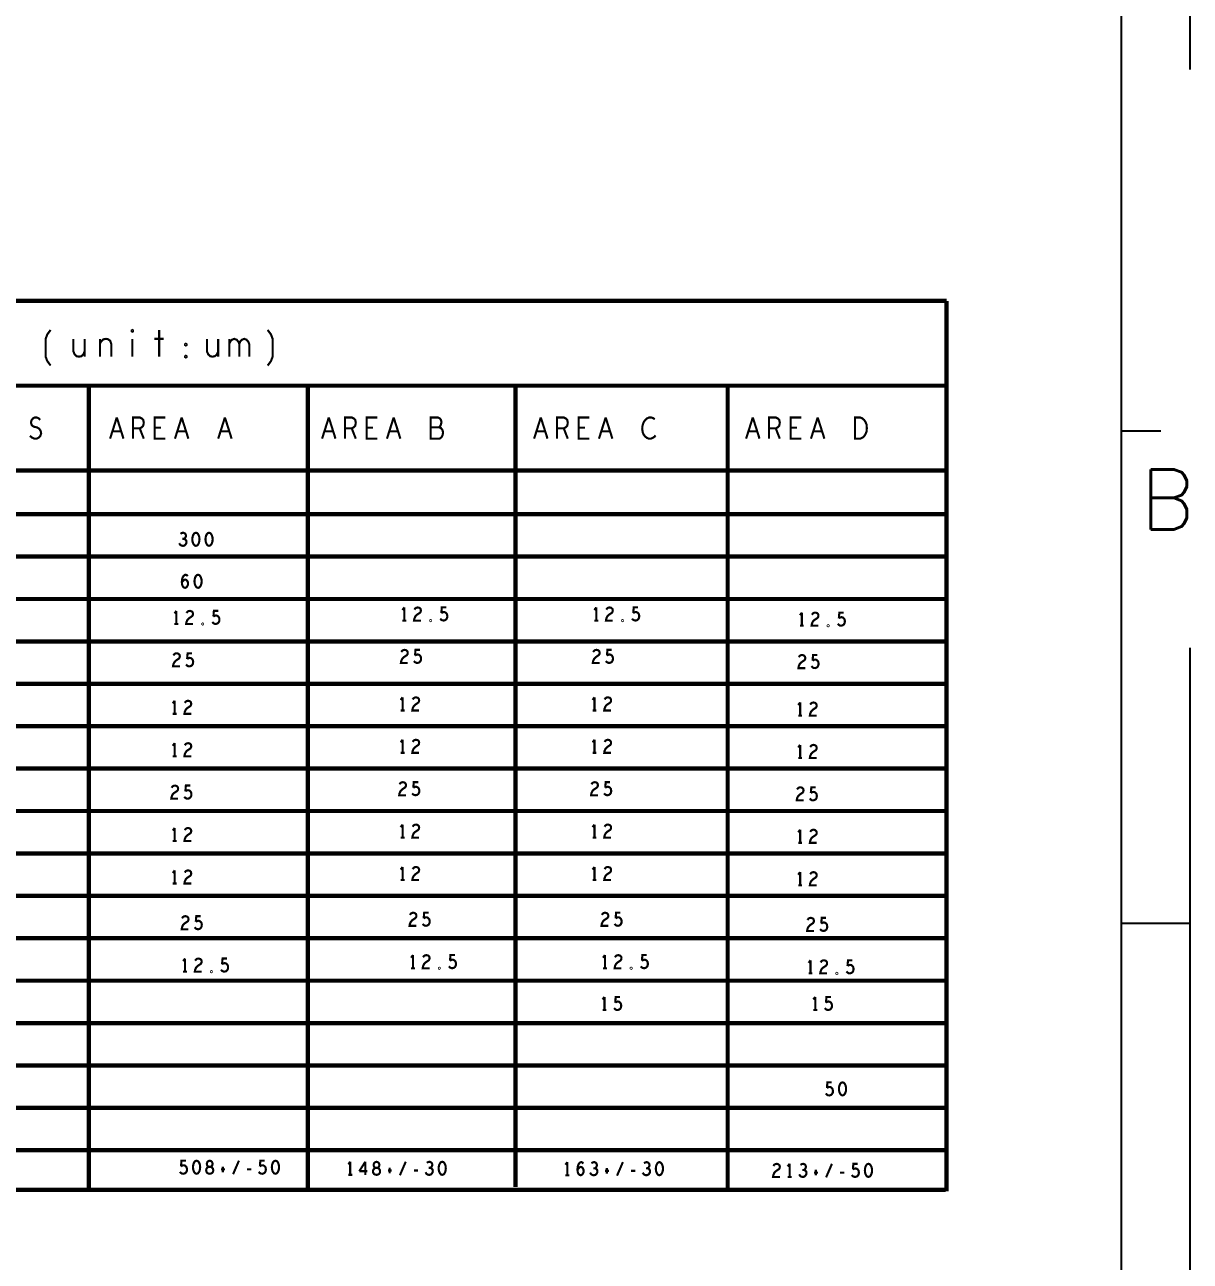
# Model space of a CAD drawing. Header units: millimetres. Extents: x 3885 to 4350, y -149 to 182.
# Drawn here: x 4280.2 to 4350, y 33.7 to 107.8 of the extents above; entities that cross this region are included whole.
import ezdxf

# ---------------------------------------------------------------- set-up
doc = ezdxf.new("R2010")
doc.units = ezdxf.units.MM
doc.header["$LTSCALE"] = 23.1
doc.linetypes.add('PHANTOM', pattern=[29.5, 9.5, -1.5, 3, -1.5, 3, -1.5, 9.5])
doc.layers.get('0').update_dxf_attribs({"linetype": 'CONTINUOUS'})
doc.layers.add('0PAPERF', color=2, linetype='PHANTOM', plot=False)
doc.styles.add('SIMPLEX', font='simplex.shx')

msp = doc.modelspace()

# ---------------------------------------------------------------- linework, layer by layer
for p, q in [((4345.863, -143.045), (4345.863, 171.94)), ((4345.863, 83.461), (4348.222, 83.461)), ((4345.863, 53.968), (4349.992, 53.968))]:
    msp.add_line(p, q)
for points, const_width in [([(4335.389, 91.248), (4211.543, 91.248)], 0.254), ([(4335.389, 78.548), (4335.389, 81.088), (4335.389, 86.168), (4335.389, 91.248)], 0.254), ([(4281.722, 87.372), (4281.523, 87.639), (4281.423, 87.905), (4281.423, 88.972), (4281.523, 89.239), (4281.722, 89.505)], 0.127), ([(4283.083, 88.972), (4283.083, 88.225), (4283.163, 88.039), (4283.282, 87.932), (4283.422, 87.905), (4283.561, 87.932), (4283.68, 88.039), (4283.76, 88.225)], 0.127), ([(4283.76, 87.905), (4283.76, 88.972)], 0.127), ([(4284.684, 88.705), (4284.763, 88.839), (4284.883, 88.945), (4285.042, 88.972), (4285.181, 88.945), (4285.3, 88.839), (4285.36, 88.652), (4285.36, 87.905)], 0.127), ([(4284.684, 87.905), (4284.684, 88.972)], 0.127), ([(4286.622, 88.972), (4286.622, 87.905)], 0.127), ([(4287.944, 88.972), (4288.501, 88.972)], 0.127), ([(4288.222, 89.505), (4288.222, 87.905)], 0.127), ([(4291.084, 88.972), (4291.084, 88.225), (4291.164, 88.039), (4291.283, 87.932), (4291.423, 87.905), (4291.562, 87.932), (4291.681, 88.039), (4291.761, 88.225)], 0.127), ([(4291.761, 87.905), (4291.761, 88.972)], 0.127), ([(4292.426, 88.679), (4292.486, 88.812), (4292.585, 88.919), (4292.724, 88.972), (4292.864, 88.919), (4292.963, 88.812), (4293.023, 88.679), (4293.023, 87.905)], 0.127), ([(4292.426, 87.905), (4292.426, 88.972)], 0.127), ([(4293.023, 88.679), (4293.083, 88.812), (4293.182, 88.919), (4293.321, 88.972), (4293.46, 88.919), (4293.56, 88.812), (4293.62, 88.652), (4293.62, 87.905)], 0.127), ([(4294.723, 87.372), (4294.921, 87.639), (4295.021, 87.905), (4295.021, 88.972), (4294.921, 89.239), (4294.723, 89.505)], 0.127), ([(4267.423, 86.168), (4284.009, 86.168), (4284.009, 38.118)], 0.254), ([(4284.009, 86.168), (4297.13, 86.168), (4297.13, 38.058)], 0.254), ([(4297.13, 86.168), (4309.577, 86.168), (4309.577, 38.178)], 0.254), ([(4309.577, 86.168), (4322.277, 86.168)], 0.254), ([(4322.277, 37.997), (4322.277, 86.168), (4335.389, 86.168)], 0.254), ([(4280.479, 83.163), (4280.608, 83.057), (4280.753, 82.993), (4280.881, 82.993), (4281.01, 83.057), (4281.107, 83.163), (4281.155, 83.311), (4281.123, 83.459), (4281.042, 83.586), (4280.898, 83.671), (4280.705, 83.713), (4280.592, 83.798), (4280.544, 83.946), (4280.576, 84.094), (4280.656, 84.2), (4280.769, 84.263), (4280.881, 84.263), (4280.994, 84.221), (4281.091, 84.115)], 0.127), ([(4285.283, 82.993), (4285.686, 84.263)], 0.127), ([(4285.686, 84.263), (4286.088, 82.993)], 0.127), ([(4286.659, 82.993), (4286.659, 84.263), (4287.061, 84.263), (4287.19, 84.2), (4287.271, 84.115), (4287.303, 83.946), (4287.271, 83.777), (4287.174, 83.671), (4287.061, 83.607), (4286.659, 83.607)], 0.127), ([(4288.598, 82.993), (4287.955, 82.993), (4287.955, 84.263), (4288.598, 84.263)], 0.127), ([(4288.341, 83.65), (4287.955, 83.65)], 0.127), ([(4289.17, 82.993), (4289.572, 84.263)], 0.127), ([(4289.572, 84.263), (4289.974, 82.993)], 0.127), ([(4291.76, 82.993), (4292.163, 84.263)], 0.127), ([(4292.163, 84.263), (4292.565, 82.993)], 0.127), ([(4297.983, 82.993), (4298.386, 84.263)], 0.127), ([(4298.386, 84.263), (4298.788, 82.993)], 0.127), ([(4299.359, 82.993), (4299.359, 84.263), (4299.761, 84.263), (4299.89, 84.2), (4299.971, 84.115), (4300.003, 83.946), (4299.971, 83.777), (4299.874, 83.671), (4299.761, 83.607), (4299.359, 83.607)], 0.127), ([(4301.298, 82.993), (4300.655, 82.993), (4300.655, 84.263), (4301.298, 84.263)], 0.127), ([(4301.041, 83.65), (4300.655, 83.65)], 0.127), ([(4301.87, 82.993), (4302.272, 84.263)], 0.127), ([(4302.272, 84.263), (4302.674, 82.993)], 0.127), ([(4304.991, 83.671), (4305.056, 83.734), (4305.104, 83.84), (4305.136, 83.988), (4305.104, 84.115), (4305.04, 84.2), (4304.927, 84.263), (4304.492, 84.263), (4304.492, 82.993), (4305.023, 82.993), (4305.136, 83.078), (4305.2, 83.205), (4305.233, 83.353), (4305.2, 83.501), (4305.104, 83.628), (4304.991, 83.671), (4304.492, 83.671)], 0.127), ([(4310.683, 82.993), (4311.086, 84.263)], 0.127), ([(4311.086, 84.263), (4311.488, 82.993)], 0.127), ([(4312.059, 82.993), (4312.059, 84.263), (4312.461, 84.263), (4312.59, 84.2), (4312.671, 84.115), (4312.703, 83.946), (4312.671, 83.777), (4312.574, 83.671), (4312.461, 83.607), (4312.059, 83.607)], 0.127), ([(4313.998, 82.993), (4313.355, 82.993), (4313.355, 84.263), (4313.998, 84.263)], 0.127), ([(4313.741, 83.65), (4313.355, 83.65)], 0.127), ([(4314.57, 82.993), (4314.972, 84.263)], 0.127), ([(4314.972, 84.263), (4315.374, 82.993)], 0.127), ([(4317.916, 84.158), (4317.82, 84.221), (4317.707, 84.263), (4317.579, 84.263), (4317.434, 84.2), (4317.321, 84.094), (4317.241, 83.967), (4317.176, 83.755), (4317.16, 83.565), (4317.192, 83.374), (4317.241, 83.247), (4317.337, 83.12), (4317.45, 83.036), (4317.563, 82.993), (4317.675, 82.993), (4317.788, 83.036), (4317.884, 83.099), (4317.965, 83.184)], 0.127), ([(4323.383, 82.993), (4323.786, 84.263)], 0.127), ([(4323.786, 84.263), (4324.188, 82.993)], 0.127), ([(4324.759, 82.993), (4324.759, 84.263), (4325.161, 84.263), (4325.29, 84.2), (4325.371, 84.115), (4325.403, 83.946), (4325.371, 83.777), (4325.274, 83.671), (4325.161, 83.607), (4324.759, 83.607)], 0.127), ([(4326.698, 82.993), (4326.055, 82.993), (4326.055, 84.263), (4326.698, 84.263)], 0.127), ([(4326.441, 83.65), (4326.055, 83.65)], 0.127), ([(4327.27, 82.993), (4327.672, 84.263)], 0.127), ([(4327.672, 84.263), (4328.074, 82.993)], 0.127), ([(4285.943, 83.438), (4285.428, 83.438)], 0.127), ([(4287.061, 83.607), (4287.303, 82.993)], 0.127), ([(4289.829, 83.438), (4289.314, 83.438)], 0.127), ([(4292.42, 83.438), (4291.905, 83.438)], 0.127), ([(4298.643, 83.438), (4298.128, 83.438)], 0.127), ([(4299.761, 83.607), (4300.003, 82.993)], 0.127), ([(4302.529, 83.438), (4302.014, 83.438)], 0.127), ([(4311.343, 83.438), (4310.828, 83.438)], 0.127), ([(4312.461, 83.607), (4312.703, 82.993)], 0.127), ([(4315.229, 83.438), (4314.714, 83.438)], 0.127), ([(4324.043, 83.438), (4323.528, 83.438)], 0.127), ([(4325.161, 83.607), (4325.403, 82.993)], 0.127), ([(4327.929, 83.438), (4327.414, 83.438)], 0.127), ([(4211.543, 81.088), (4335.389, 81.088)], 0.254), ([(4211.543, 78.472), (4335.389, 78.472)], 0.254), ([(4335.389, 76.008), (4335.389, 78.548)], 0.254), ([(4289.423, 76.731), (4289.482, 76.639), (4289.559, 76.587), (4289.647, 76.573), (4289.725, 76.587), (4289.803, 76.652), (4289.851, 76.731), (4289.861, 76.81), (4289.842, 76.901), (4289.774, 76.967), (4289.705, 76.993), (4289.618, 76.993)], 0.127), ([(4289.705, 76.993), (4289.764, 77.033), (4289.813, 77.098), (4289.832, 77.177), (4289.813, 77.256), (4289.764, 77.321), (4289.676, 77.361), (4289.589, 77.348), (4289.501, 77.295)], 0.127), ([(4211.543, 75.932), (4335.389, 75.932)], 0.254), ([(4335.389, 73.468), (4335.389, 76.008)], 0.254), ([(4289.582, 74.385), (4289.65, 74.477), (4289.708, 74.53), (4289.786, 74.556), (4289.854, 74.53), (4289.903, 74.477), (4289.942, 74.398), (4289.952, 74.307), (4289.942, 74.228), (4289.903, 74.149), (4289.845, 74.083), (4289.776, 74.057), (4289.699, 74.083), (4289.63, 74.162), (4289.592, 74.28), (4289.582, 74.412), (4289.601, 74.582), (4289.63, 74.674), (4289.679, 74.766), (4289.747, 74.831), (4289.816, 74.845), (4289.884, 74.818), (4289.932, 74.753)], 0.127), ([(4211.543, 73.392), (4335.389, 73.392)], 0.254), ([(4226.783, 73.392), (4226.783, 70.852), (4335.389, 70.852)], 0.254), ([(4335.389, 70.928), (4335.389, 73.468)], 0.254), ([(4289.258, 72.681), (4289.141, 72.524)], 0.127), ([(4289.258, 71.894), (4289.258, 72.681)], 0.127), ([(4289.861, 72.55), (4289.919, 72.628), (4289.987, 72.668), (4290.065, 72.681), (4290.162, 72.655), (4290.23, 72.589), (4290.25, 72.51), (4290.24, 72.432), (4290.201, 72.366), (4290.007, 72.235), (4289.919, 72.143), (4289.861, 72.012), (4289.841, 71.894), (4290.25, 71.894)], 0.127), ([(4291.474, 72.34), (4291.503, 72.681), (4291.766, 72.681)], 0.127), ([(4302.91, 72.886), (4302.793, 72.729)], 0.127), ([(4302.91, 72.099), (4302.91, 72.886)], 0.127), ([(4303.513, 72.755), (4303.571, 72.834), (4303.639, 72.873), (4303.717, 72.886), (4303.814, 72.86), (4303.882, 72.794), (4303.902, 72.716), (4303.892, 72.637), (4303.853, 72.571), (4303.659, 72.44), (4303.571, 72.348), (4303.513, 72.217), (4303.493, 72.099), (4303.902, 72.099)], 0.127), ([(4305.058, 72.217), (4305.117, 72.151), (4305.185, 72.112), (4305.272, 72.099), (4305.36, 72.125), (4305.428, 72.178), (4305.477, 72.27), (4305.486, 72.374), (4305.467, 72.479), (4305.418, 72.545), (4305.35, 72.597), (4305.282, 72.611), (4305.214, 72.597), (4305.126, 72.545)], 0.127), ([(4305.126, 72.545), (4305.155, 72.886), (4305.418, 72.886)], 0.127), ([(4314.407, 72.886), (4314.29, 72.729)], 0.127), ([(4314.407, 72.099), (4314.407, 72.886)], 0.127), ([(4315.009, 72.755), (4315.068, 72.834), (4315.136, 72.873), (4315.214, 72.886), (4315.311, 72.86), (4315.379, 72.794), (4315.398, 72.716), (4315.389, 72.637), (4315.35, 72.571), (4315.155, 72.44), (4315.068, 72.348), (4315.009, 72.217), (4314.99, 72.099), (4315.398, 72.099)], 0.127), ([(4316.555, 72.217), (4316.613, 72.151), (4316.681, 72.112), (4316.769, 72.099), (4316.856, 72.125), (4316.924, 72.178), (4316.973, 72.27), (4316.983, 72.374), (4316.964, 72.479), (4316.915, 72.545), (4316.847, 72.597), (4316.778, 72.611), (4316.71, 72.597), (4316.623, 72.545)], 0.127), ([(4316.623, 72.545), (4316.652, 72.886), (4316.915, 72.886)], 0.127), ([(4326.724, 72.578), (4326.607, 72.421)], 0.127), ([(4326.724, 71.791), (4326.724, 72.578)], 0.127), ([(4327.327, 72.447), (4327.385, 72.526), (4327.453, 72.565), (4327.531, 72.578), (4327.629, 72.552), (4327.697, 72.486), (4327.716, 72.408), (4327.707, 72.329), (4327.667, 72.263), (4327.473, 72.132), (4327.385, 72.04), (4327.327, 71.909), (4327.307, 71.791), (4327.716, 71.791)], 0.127), ([(4328.94, 72.237), (4328.97, 72.578), (4329.233, 72.578)], 0.127), ([(4289.141, 71.894), (4289.375, 71.894)], 0.127), ([(4291.406, 72.012), (4291.465, 71.946), (4291.533, 71.907), (4291.62, 71.894), (4291.708, 71.92), (4291.776, 71.972), (4291.825, 72.064), (4291.834, 72.169), (4291.815, 72.274), (4291.766, 72.34), (4291.698, 72.392), (4291.63, 72.405), (4291.562, 72.392), (4291.474, 72.34)], 0.127), ([(4302.793, 72.099), (4303.027, 72.099)], 0.127), ([(4314.29, 72.099), (4314.523, 72.099)], 0.127), ([(4326.607, 71.791), (4326.841, 71.791)], 0.127), ([(4328.872, 71.909), (4328.931, 71.844), (4328.999, 71.804), (4329.087, 71.791), (4329.174, 71.817), (4329.242, 71.87), (4329.291, 71.962), (4329.301, 72.067), (4329.281, 72.171), (4329.233, 72.237), (4329.165, 72.29), (4329.096, 72.303), (4329.028, 72.29), (4328.94, 72.237)], 0.127), ([(4302.725, 70.215), (4302.784, 70.294), (4302.852, 70.333), (4302.93, 70.346), (4303.027, 70.32), (4303.095, 70.254), (4303.115, 70.176), (4303.105, 70.097), (4303.066, 70.031), (4302.871, 69.9), (4302.784, 69.808), (4302.725, 69.677), (4302.706, 69.559), (4303.115, 69.559)], 0.127), ([(4303.551, 70.005), (4303.581, 70.346), (4303.843, 70.346)], 0.127), ([(4314.222, 70.215), (4314.28, 70.294), (4314.348, 70.333), (4314.426, 70.346), (4314.523, 70.32), (4314.592, 70.254), (4314.611, 70.176), (4314.601, 70.097), (4314.562, 70.031), (4314.368, 69.9), (4314.28, 69.808), (4314.222, 69.677), (4314.202, 69.559), (4314.611, 69.559)], 0.127), ([(4315.048, 70.005), (4315.077, 70.346), (4315.34, 70.346)], 0.127), ([(4335.389, 68.388), (4335.389, 70.928)], 0.254), ([(4289.073, 70.01), (4289.132, 70.088), (4289.2, 70.128), (4289.278, 70.141), (4289.375, 70.115), (4289.443, 70.049), (4289.463, 69.97), (4289.453, 69.892), (4289.414, 69.826), (4289.219, 69.695), (4289.132, 69.603), (4289.073, 69.472), (4289.054, 69.354), (4289.463, 69.354)], 0.127), ([(4289.831, 69.472), (4289.89, 69.406), (4289.958, 69.367), (4290.045, 69.354), (4290.133, 69.38), (4290.201, 69.432), (4290.25, 69.524), (4290.26, 69.629), (4290.24, 69.734), (4290.192, 69.8), (4290.123, 69.852), (4290.055, 69.865), (4289.987, 69.852), (4289.899, 69.8)], 0.127), ([(4289.899, 69.8), (4289.929, 70.141), (4290.192, 70.141)], 0.127), ([(4303.483, 69.677), (4303.542, 69.611), (4303.61, 69.572), (4303.697, 69.559), (4303.785, 69.585), (4303.853, 69.638), (4303.902, 69.73), (4303.912, 69.834), (4303.892, 69.939), (4303.843, 70.005), (4303.775, 70.057), (4303.707, 70.071), (4303.639, 70.057), (4303.551, 70.005)], 0.127), ([(4314.98, 69.677), (4315.038, 69.611), (4315.106, 69.572), (4315.194, 69.559), (4315.282, 69.585), (4315.35, 69.638), (4315.398, 69.73), (4315.408, 69.834), (4315.389, 69.939), (4315.34, 70.005), (4315.272, 70.057), (4315.204, 70.071), (4315.136, 70.057), (4315.048, 70.005)], 0.127), ([(4326.539, 69.907), (4326.598, 69.986), (4326.666, 70.025), (4326.744, 70.038), (4326.841, 70.012), (4326.909, 69.946), (4326.929, 69.868), (4326.919, 69.789), (4326.88, 69.723), (4326.685, 69.592), (4326.598, 69.5), (4326.539, 69.369), (4326.52, 69.251), (4326.929, 69.251)], 0.127), ([(4327.298, 69.369), (4327.356, 69.304), (4327.424, 69.264), (4327.512, 69.251), (4327.599, 69.277), (4327.667, 69.33), (4327.716, 69.422), (4327.726, 69.527), (4327.707, 69.631), (4327.658, 69.697), (4327.59, 69.75), (4327.521, 69.763), (4327.453, 69.75), (4327.366, 69.697)], 0.127), ([(4327.366, 69.697), (4327.395, 70.038), (4327.658, 70.038)], 0.127), ([(4211.543, 68.312), (4335.389, 68.312)], 0.254), ([(4335.389, 60.768), (4335.389, 63.308), (4335.389, 65.848), (4335.389, 68.388)], 0.254), ([(4302.806, 67.502), (4302.689, 67.345)], 0.127), ([(4302.806, 66.715), (4302.806, 67.502)], 0.127), ([(4303.409, 67.371), (4303.467, 67.45), (4303.535, 67.489), (4303.613, 67.502), (4303.71, 67.476), (4303.778, 67.411), (4303.798, 67.332), (4303.788, 67.253), (4303.749, 67.188), (4303.555, 67.056), (4303.467, 66.964), (4303.409, 66.833), (4303.389, 66.715), (4303.798, 66.715)], 0.127), ([(4314.303, 67.502), (4314.186, 67.345)], 0.127), ([(4314.303, 66.715), (4314.303, 67.502)], 0.127), ([(4314.905, 67.371), (4314.964, 67.45), (4315.032, 67.489), (4315.11, 67.502), (4315.207, 67.476), (4315.275, 67.411), (4315.295, 67.332), (4315.285, 67.253), (4315.246, 67.188), (4315.051, 67.056), (4314.964, 66.964), (4314.905, 66.833), (4314.886, 66.715), (4315.295, 66.715)], 0.127), ([(4289.154, 67.297), (4289.037, 67.14)], 0.127), ([(4289.154, 66.51), (4289.154, 67.297)], 0.127), ([(4289.757, 67.166), (4289.815, 67.245), (4289.883, 67.284), (4289.961, 67.297), (4290.058, 67.271), (4290.126, 67.205), (4290.146, 67.127), (4290.136, 67.048), (4290.097, 66.982), (4289.903, 66.851), (4289.815, 66.759), (4289.757, 66.628), (4289.737, 66.51), (4290.146, 66.51)], 0.127), ([(4302.689, 66.715), (4302.923, 66.715)], 0.127), ([(4314.186, 66.715), (4314.42, 66.715)], 0.127), ([(4326.62, 67.195), (4326.504, 67.037)], 0.127), ([(4326.62, 66.407), (4326.62, 67.195)], 0.127), ([(4327.223, 67.063), (4327.281, 67.142), (4327.349, 67.181), (4327.427, 67.195), (4327.525, 67.168), (4327.593, 67.103), (4327.612, 67.024), (4327.603, 66.945), (4327.564, 66.88), (4327.369, 66.748), (4327.281, 66.657), (4327.223, 66.525), (4327.203, 66.407), (4327.612, 66.407)], 0.127), ([(4289.037, 66.51), (4289.271, 66.51)], 0.127), ([(4326.504, 66.407), (4326.737, 66.407)], 0.127), ([(4211.543, 65.772), (4335.389, 65.772)], 0.254), ([(4289.154, 64.757), (4289.037, 64.6)], 0.127), ([(4289.154, 63.97), (4289.154, 64.757)], 0.127), ([(4289.757, 64.626), (4289.815, 64.705), (4289.883, 64.744), (4289.961, 64.757), (4290.058, 64.731), (4290.126, 64.665), (4290.146, 64.587), (4290.136, 64.508), (4290.097, 64.442), (4289.903, 64.311), (4289.815, 64.219), (4289.757, 64.088), (4289.737, 63.97), (4290.146, 63.97)], 0.127), ([(4302.806, 64.962), (4302.689, 64.805)], 0.127), ([(4302.806, 64.175), (4302.806, 64.962)], 0.127), ([(4303.409, 64.831), (4303.467, 64.91), (4303.535, 64.949), (4303.613, 64.962), (4303.71, 64.936), (4303.778, 64.871), (4303.798, 64.792), (4303.788, 64.713), (4303.749, 64.648), (4303.555, 64.516), (4303.467, 64.424), (4303.409, 64.293), (4303.389, 64.175), (4303.798, 64.175)], 0.127), ([(4314.303, 64.962), (4314.186, 64.805)], 0.127), ([(4314.303, 64.175), (4314.303, 64.962)], 0.127), ([(4314.905, 64.831), (4314.964, 64.91), (4315.032, 64.949), (4315.11, 64.962), (4315.207, 64.936), (4315.275, 64.871), (4315.295, 64.792), (4315.285, 64.713), (4315.246, 64.648), (4315.051, 64.516), (4314.964, 64.424), (4314.905, 64.293), (4314.886, 64.175), (4315.295, 64.175)], 0.127), ([(4326.62, 64.655), (4326.504, 64.497)], 0.127), ([(4326.62, 63.867), (4326.62, 64.655)], 0.127), ([(4327.223, 64.523), (4327.281, 64.602), (4327.349, 64.641), (4327.427, 64.655), (4327.525, 64.628), (4327.593, 64.563), (4327.612, 64.484), (4327.603, 64.405), (4327.564, 64.34), (4327.369, 64.208), (4327.281, 64.117), (4327.223, 63.985), (4327.203, 63.867), (4327.612, 63.867)], 0.127), ([(4289.037, 63.97), (4289.271, 63.97)], 0.127), ([(4302.689, 64.175), (4302.923, 64.175)], 0.127), ([(4314.186, 64.175), (4314.42, 64.175)], 0.127), ([(4326.504, 63.867), (4326.737, 63.867)], 0.127), ([(4211.543, 63.232), (4335.389, 63.232)], 0.254), ([(4288.969, 62.086), (4289.028, 62.165), (4289.096, 62.204), (4289.174, 62.217), (4289.271, 62.191), (4289.339, 62.125), (4289.359, 62.047), (4289.349, 61.968), (4289.31, 61.902), (4289.115, 61.771), (4289.028, 61.679), (4288.969, 61.548), (4288.95, 61.43), (4289.359, 61.43)], 0.127), ([(4289.796, 61.876), (4289.825, 62.217), (4290.088, 62.217)], 0.127), ([(4302.621, 62.291), (4302.68, 62.37), (4302.748, 62.409), (4302.826, 62.422), (4302.923, 62.396), (4302.991, 62.331), (4303.011, 62.252), (4303.001, 62.173), (4302.962, 62.108), (4302.767, 61.976), (4302.68, 61.884), (4302.621, 61.753), (4302.602, 61.635), (4303.011, 61.635)], 0.127), ([(4303.379, 61.753), (4303.438, 61.688), (4303.506, 61.648), (4303.594, 61.635), (4303.681, 61.661), (4303.749, 61.714), (4303.798, 61.806), (4303.808, 61.911), (4303.788, 62.016), (4303.74, 62.081), (4303.672, 62.134), (4303.603, 62.147), (4303.535, 62.134), (4303.448, 62.081)], 0.127), ([(4303.448, 62.081), (4303.477, 62.422), (4303.74, 62.422)], 0.127), ([(4314.118, 62.291), (4314.176, 62.37), (4314.244, 62.409), (4314.322, 62.422), (4314.42, 62.396), (4314.488, 62.331), (4314.507, 62.252), (4314.498, 62.173), (4314.458, 62.108), (4314.264, 61.976), (4314.176, 61.884), (4314.118, 61.753), (4314.098, 61.635), (4314.507, 61.635)], 0.127), ([(4314.876, 61.753), (4314.934, 61.688), (4315.002, 61.648), (4315.09, 61.635), (4315.178, 61.661), (4315.246, 61.714), (4315.295, 61.806), (4315.304, 61.911), (4315.285, 62.016), (4315.236, 62.081), (4315.168, 62.134), (4315.1, 62.147), (4315.032, 62.134), (4314.944, 62.081)], 0.127), ([(4314.944, 62.081), (4314.973, 62.422), (4315.236, 62.422)], 0.127), ([(4289.727, 61.548), (4289.786, 61.482), (4289.854, 61.443), (4289.942, 61.43), (4290.029, 61.456), (4290.097, 61.509), (4290.146, 61.601), (4290.156, 61.705), (4290.136, 61.81), (4290.088, 61.876), (4290.02, 61.928), (4289.951, 61.942), (4289.883, 61.928), (4289.796, 61.876)], 0.127), ([(4326.436, 61.983), (4326.494, 62.062), (4326.562, 62.101), (4326.64, 62.115), (4326.737, 62.088), (4326.805, 62.023), (4326.825, 61.944), (4326.815, 61.865), (4326.776, 61.8), (4326.582, 61.668), (4326.494, 61.577), (4326.436, 61.445), (4326.416, 61.327), (4326.825, 61.327)], 0.127), ([(4327.194, 61.445), (4327.252, 61.38), (4327.32, 61.34), (4327.408, 61.327), (4327.495, 61.353), (4327.564, 61.406), (4327.612, 61.498), (4327.622, 61.603), (4327.603, 61.708), (4327.554, 61.773), (4327.486, 61.826), (4327.417, 61.839), (4327.349, 61.826), (4327.262, 61.773)], 0.127), ([(4327.262, 61.773), (4327.291, 62.115), (4327.554, 62.115)], 0.127), ([(4211.543, 60.692), (4335.389, 60.692)], 0.254), ([(4335.389, 58.228), (4335.389, 60.768)], 0.254), ([(4289.154, 59.677), (4289.037, 59.52)], 0.127), ([(4289.154, 58.89), (4289.154, 59.677)], 0.127), ([(4289.757, 59.546), (4289.815, 59.625), (4289.883, 59.664), (4289.961, 59.677), (4290.058, 59.651), (4290.126, 59.585), (4290.146, 59.507), (4290.136, 59.428), (4290.097, 59.362), (4289.903, 59.231), (4289.815, 59.139), (4289.757, 59.008), (4289.737, 58.89), (4290.146, 58.89)], 0.127), ([(4302.806, 59.882), (4302.689, 59.725)], 0.127), ([(4302.806, 59.095), (4302.806, 59.882)], 0.127), ([(4303.409, 59.751), (4303.467, 59.83), (4303.535, 59.869), (4303.613, 59.882), (4303.71, 59.856), (4303.778, 59.791), (4303.798, 59.712), (4303.788, 59.633), (4303.749, 59.568), (4303.555, 59.436), (4303.467, 59.344), (4303.409, 59.213), (4303.389, 59.095), (4303.798, 59.095)], 0.127), ([(4314.303, 59.882), (4314.186, 59.725)], 0.127), ([(4314.303, 59.095), (4314.303, 59.882)], 0.127), ([(4314.905, 59.751), (4314.964, 59.83), (4315.032, 59.869), (4315.11, 59.882), (4315.207, 59.856), (4315.275, 59.791), (4315.295, 59.712), (4315.285, 59.633), (4315.246, 59.568), (4315.051, 59.436), (4314.964, 59.344), (4314.905, 59.213), (4314.886, 59.095), (4315.295, 59.095)], 0.127), ([(4326.62, 59.575), (4326.504, 59.417)], 0.127), ([(4326.62, 58.787), (4326.62, 59.575)], 0.127), ([(4327.223, 59.443), (4327.281, 59.522), (4327.349, 59.561), (4327.427, 59.575), (4327.525, 59.548), (4327.593, 59.483), (4327.612, 59.404), (4327.603, 59.325), (4327.564, 59.26), (4327.369, 59.128), (4327.281, 59.037), (4327.223, 58.905), (4327.203, 58.787), (4327.612, 58.787)], 0.127), ([(4289.037, 58.89), (4289.271, 58.89)], 0.127), ([(4302.689, 59.095), (4302.923, 59.095)], 0.127), ([(4314.186, 59.095), (4314.42, 59.095)], 0.127), ([(4326.504, 58.787), (4326.737, 58.787)], 0.127), ([(4211.543, 58.152), (4335.389, 58.152)], 0.254), ([(4335.389, 55.688), (4335.389, 58.228)], 0.254), ([(4289.154, 57.137), (4289.037, 56.98)], 0.127), ([(4289.154, 56.35), (4289.154, 57.137)], 0.127), ([(4289.757, 57.006), (4289.815, 57.085), (4289.883, 57.124), (4289.961, 57.137), (4290.058, 57.111), (4290.126, 57.045), (4290.146, 56.967), (4290.136, 56.888), (4290.097, 56.822), (4289.903, 56.691), (4289.815, 56.599), (4289.757, 56.468), (4289.737, 56.35), (4290.146, 56.35)], 0.127), ([(4302.806, 57.342), (4302.689, 57.185)], 0.127), ([(4302.806, 56.555), (4302.806, 57.342)], 0.127), ([(4303.409, 57.211), (4303.467, 57.29), (4303.535, 57.329), (4303.613, 57.342), (4303.71, 57.316), (4303.778, 57.251), (4303.798, 57.172), (4303.788, 57.093), (4303.749, 57.028), (4303.555, 56.896), (4303.467, 56.804), (4303.409, 56.673), (4303.389, 56.555), (4303.798, 56.555)], 0.127), ([(4314.303, 57.342), (4314.186, 57.185)], 0.127), ([(4314.303, 56.555), (4314.303, 57.342)], 0.127), ([(4314.905, 57.211), (4314.964, 57.29), (4315.032, 57.329), (4315.11, 57.342), (4315.207, 57.316), (4315.275, 57.251), (4315.295, 57.172), (4315.285, 57.093), (4315.246, 57.028), (4315.051, 56.896), (4314.964, 56.804), (4314.905, 56.673), (4314.886, 56.555), (4315.295, 56.555)], 0.127), ([(4326.62, 57.035), (4326.504, 56.877)], 0.127), ([(4326.62, 56.247), (4326.62, 57.035)], 0.127), ([(4327.223, 56.903), (4327.281, 56.982), (4327.349, 57.021), (4327.427, 57.035), (4327.525, 57.008), (4327.593, 56.943), (4327.612, 56.864), (4327.603, 56.785), (4327.564, 56.72), (4327.369, 56.588), (4327.281, 56.497), (4327.223, 56.365), (4327.203, 56.247), (4327.612, 56.247)], 0.127), ([(4289.037, 56.35), (4289.271, 56.35)], 0.127), ([(4302.689, 56.555), (4302.923, 56.555)], 0.127), ([(4314.186, 56.555), (4314.42, 56.555)], 0.127), ([(4326.504, 56.247), (4326.737, 56.247)], 0.127), ([(4211.543, 55.612), (4335.389, 55.612)], 0.254), ([(4226.783, 55.612), (4226.783, 53.072), (4335.389, 53.072)], 0.254), ([(4335.389, 53.148), (4335.389, 55.688)], 0.254), ([(4289.592, 54.266), (4289.65, 54.345), (4289.719, 54.384), (4289.797, 54.397), (4289.894, 54.371), (4289.962, 54.305), (4289.981, 54.227), (4289.972, 54.148), (4289.933, 54.082), (4289.738, 53.951), (4289.65, 53.859), (4289.592, 53.728), (4289.573, 53.61), (4289.981, 53.61)], 0.127), ([(4290.35, 53.728), (4290.409, 53.663), (4290.477, 53.623), (4290.564, 53.61), (4290.652, 53.636), (4290.72, 53.689), (4290.769, 53.781), (4290.778, 53.886), (4290.759, 53.99), (4290.71, 54.056), (4290.642, 54.109), (4290.574, 54.122), (4290.506, 54.109), (4290.418, 54.056)], 0.127), ([(4290.418, 54.056), (4290.448, 54.397), (4290.71, 54.397)], 0.127), ([(4303.244, 54.471), (4303.302, 54.55), (4303.371, 54.589), (4303.449, 54.603), (4303.546, 54.576), (4303.614, 54.511), (4303.633, 54.432), (4303.624, 54.353), (4303.585, 54.288), (4303.39, 54.156), (4303.302, 54.065), (4303.244, 53.933), (4303.224, 53.815), (4303.633, 53.815)], 0.127), ([(4304.002, 53.933), (4304.061, 53.868), (4304.129, 53.828), (4304.216, 53.815), (4304.304, 53.841), (4304.372, 53.894), (4304.421, 53.986), (4304.43, 54.091), (4304.411, 54.196), (4304.362, 54.261), (4304.294, 54.314), (4304.226, 54.327), (4304.158, 54.314), (4304.07, 54.261)], 0.127), ([(4304.07, 54.261), (4304.1, 54.603), (4304.362, 54.603)], 0.127), ([(4314.741, 54.471), (4314.799, 54.55), (4314.867, 54.589), (4314.945, 54.603), (4315.042, 54.576), (4315.11, 54.511), (4315.13, 54.432), (4315.12, 54.353), (4315.081, 54.288), (4314.887, 54.156), (4314.799, 54.065), (4314.741, 53.933), (4314.721, 53.815), (4315.13, 53.815)], 0.127), ([(4315.499, 53.933), (4315.557, 53.868), (4315.625, 53.828), (4315.713, 53.815), (4315.801, 53.841), (4315.869, 53.894), (4315.917, 53.986), (4315.927, 54.091), (4315.908, 54.196), (4315.859, 54.261), (4315.791, 54.314), (4315.723, 54.327), (4315.654, 54.314), (4315.567, 54.261)], 0.127), ([(4315.567, 54.261), (4315.596, 54.603), (4315.859, 54.603)], 0.127), ([(4327.058, 54.163), (4327.117, 54.242), (4327.185, 54.282), (4327.263, 54.295), (4327.36, 54.269), (4327.428, 54.203), (4327.448, 54.124), (4327.438, 54.045), (4327.399, 53.98), (4327.204, 53.848), (4327.117, 53.757), (4327.058, 53.625), (4327.039, 53.507), (4327.448, 53.507)], 0.127), ([(4327.817, 53.625), (4327.875, 53.56), (4327.943, 53.521), (4328.031, 53.507), (4328.118, 53.533), (4328.186, 53.586), (4328.235, 53.678), (4328.245, 53.783), (4328.225, 53.888), (4328.177, 53.954), (4328.109, 54.006), (4328.04, 54.019), (4327.972, 54.006), (4327.885, 53.954)], 0.127), ([(4327.885, 53.954), (4327.914, 54.295), (4328.177, 54.295)], 0.127), ([(4335.389, 50.608), (4335.389, 53.148)], 0.254), ([(4289.777, 51.857), (4289.66, 51.7)], 0.127), ([(4289.777, 51.07), (4289.777, 51.857)], 0.127), ([(4290.379, 51.726), (4290.438, 51.805), (4290.506, 51.844), (4290.584, 51.857), (4290.681, 51.831), (4290.749, 51.765), (4290.769, 51.687), (4290.759, 51.608), (4290.72, 51.542), (4290.526, 51.411), (4290.438, 51.319), (4290.379, 51.188), (4290.36, 51.07), (4290.769, 51.07)], 0.127), ([(4291.993, 51.516), (4292.022, 51.857), (4292.285, 51.857)], 0.127), ([(4303.429, 52.063), (4303.312, 51.905)], 0.127), ([(4303.429, 51.275), (4303.429, 52.063)], 0.127), ([(4304.031, 51.931), (4304.09, 52.01), (4304.158, 52.049), (4304.236, 52.063), (4304.333, 52.036), (4304.401, 51.971), (4304.421, 51.892), (4304.411, 51.813), (4304.372, 51.748), (4304.178, 51.616), (4304.09, 51.525), (4304.031, 51.393), (4304.012, 51.275), (4304.421, 51.275)], 0.127), ([(4305.577, 51.393), (4305.635, 51.328), (4305.704, 51.288), (4305.791, 51.275), (4305.879, 51.301), (4305.947, 51.354), (4305.996, 51.446), (4306.005, 51.551), (4305.986, 51.656), (4305.937, 51.721), (4305.869, 51.774), (4305.801, 51.787), (4305.733, 51.774), (4305.645, 51.721)], 0.127), ([(4305.645, 51.721), (4305.674, 52.063), (4305.937, 52.063)], 0.127), ([(4314.926, 52.063), (4314.809, 51.905)], 0.127), ([(4314.926, 51.275), (4314.926, 52.063)], 0.127), ([(4315.528, 51.931), (4315.586, 52.01), (4315.654, 52.049), (4315.732, 52.063), (4315.83, 52.036), (4315.898, 51.971), (4315.917, 51.892), (4315.908, 51.813), (4315.869, 51.748), (4315.674, 51.616), (4315.586, 51.525), (4315.528, 51.393), (4315.508, 51.275), (4315.917, 51.275)], 0.127), ([(4317.074, 51.393), (4317.132, 51.328), (4317.2, 51.288), (4317.288, 51.275), (4317.375, 51.301), (4317.443, 51.354), (4317.492, 51.446), (4317.502, 51.551), (4317.483, 51.656), (4317.434, 51.721), (4317.366, 51.774), (4317.297, 51.787), (4317.229, 51.774), (4317.142, 51.721)], 0.127), ([(4317.142, 51.721), (4317.171, 52.063), (4317.434, 52.063)], 0.127), ([(4289.66, 51.07), (4289.894, 51.07)], 0.127), ([(4291.925, 51.188), (4291.983, 51.123), (4292.052, 51.083), (4292.139, 51.07), (4292.227, 51.096), (4292.295, 51.149), (4292.344, 51.241), (4292.353, 51.346), (4292.334, 51.45), (4292.285, 51.516), (4292.217, 51.569), (4292.149, 51.582), (4292.081, 51.569), (4291.993, 51.516)], 0.127), ([(4303.312, 51.275), (4303.546, 51.275)], 0.127), ([(4314.809, 51.275), (4315.042, 51.275)], 0.127), ([(4327.243, 51.755), (4327.126, 51.597)], 0.127), ([(4327.243, 50.967), (4327.243, 51.755)], 0.127), ([(4327.846, 51.623), (4327.904, 51.702), (4327.972, 51.742), (4328.05, 51.755), (4328.147, 51.729), (4328.216, 51.663), (4328.235, 51.584), (4328.225, 51.505), (4328.186, 51.44), (4327.992, 51.308), (4327.904, 51.217), (4327.846, 51.085), (4327.826, 50.967), (4328.235, 50.967)], 0.127), ([(4329.391, 51.085), (4329.45, 51.02), (4329.518, 50.981), (4329.605, 50.967), (4329.693, 50.993), (4329.761, 51.046), (4329.81, 51.138), (4329.82, 51.243), (4329.8, 51.348), (4329.751, 51.414), (4329.683, 51.466), (4329.615, 51.479), (4329.547, 51.466), (4329.459, 51.414)], 0.127), ([(4329.459, 51.414), (4329.489, 51.755), (4329.751, 51.755)], 0.127), ([(4211.543, 50.532), (4335.389, 50.532)], 0.254), ([(4327.126, 50.967), (4327.36, 50.967)], 0.127), ([(4335.389, 48.068), (4335.389, 50.608)], 0.254), ([(4314.902, 49.559), (4314.785, 49.402)], 0.127), ([(4314.902, 48.772), (4314.902, 49.559)], 0.127), ([(4315.543, 49.218), (4315.572, 49.559), (4315.835, 49.559)], 0.127), ([(4327.527, 49.559), (4327.41, 49.402)], 0.127), ([(4327.527, 48.772), (4327.527, 49.559)], 0.127), ([(4328.169, 49.218), (4328.198, 49.559), (4328.461, 49.559)], 0.127), ([(4315.475, 48.89), (4315.533, 48.824), (4315.601, 48.785), (4315.689, 48.772), (4315.777, 48.798), (4315.845, 48.85), (4315.894, 48.942), (4315.903, 49.047), (4315.884, 49.152), (4315.835, 49.218), (4315.767, 49.27), (4315.699, 49.284), (4315.631, 49.27), (4315.543, 49.218)], 0.127), ([(4328.1, 48.89), (4328.159, 48.824), (4328.227, 48.785), (4328.315, 48.772), (4328.402, 48.798), (4328.47, 48.85), (4328.519, 48.942), (4328.529, 49.047), (4328.509, 49.152), (4328.461, 49.218), (4328.393, 49.27), (4328.324, 49.284), (4328.256, 49.27), (4328.169, 49.218)], 0.127), ([(4314.785, 48.772), (4315.018, 48.772)], 0.127), ([(4327.41, 48.772), (4327.644, 48.772)], 0.127), ([(4335.389, 42.988), (4335.389, 45.528), (4335.389, 48.068)], 0.254), ([(4211.543, 47.992), (4335.389, 47.992)], 0.254), ([(4211.543, 45.452), (4335.389, 45.452)], 0.254), ([(4211.543, 45.452), (4335.389, 45.452)], 0.254), ([(4328.226, 44.101), (4328.255, 44.443), (4328.518, 44.443)], 0.127), ([(4328.158, 43.773), (4328.217, 43.708), (4328.285, 43.668), (4328.372, 43.655), (4328.46, 43.681), (4328.528, 43.734), (4328.577, 43.826), (4328.586, 43.931), (4328.567, 44.036), (4328.518, 44.101), (4328.45, 44.154), (4328.382, 44.167), (4328.314, 44.154), (4328.226, 44.101)], 0.127), ([(4211.543, 42.912), (4335.389, 42.912)], 0.254), ([(4335.389, 37.908), (4335.389, 40.448), (4335.389, 42.988)], 0.254), ([(4335.389, 40.372), (4211.543, 40.372)], 0.254), ([(4289.464, 39.082), (4289.522, 39.016), (4289.59, 38.977), (4289.678, 38.964), (4289.765, 38.99), (4289.833, 39.043), (4289.882, 39.134), (4289.892, 39.239), (4289.872, 39.344), (4289.824, 39.41), (4289.756, 39.462), (4289.687, 39.476), (4289.619, 39.462), (4289.532, 39.41)], 0.127), ([(4289.532, 39.41), (4289.561, 39.751), (4289.824, 39.751)], 0.127), ([(4291.933, 39.226), (4292.166, 39.226)], 0.127), ([(4292.04, 39.397), (4292.04, 39.056)], 0.127), ([(4292.652, 38.938), (4293.003, 39.751)], 0.127), ([(4293.488, 39.226), (4293.741, 39.226)], 0.127), ([(4294.188, 39.082), (4294.246, 39.016), (4294.314, 38.977), (4294.402, 38.964), (4294.49, 38.99), (4294.558, 39.043), (4294.607, 39.134), (4294.616, 39.239), (4294.597, 39.344), (4294.548, 39.41), (4294.48, 39.462), (4294.412, 39.476), (4294.344, 39.462), (4294.256, 39.41)], 0.127), ([(4294.256, 39.41), (4294.285, 39.751), (4294.548, 39.751)], 0.127), ([(4299.669, 39.686), (4299.552, 39.529)], 0.127), ([(4299.669, 38.899), (4299.669, 39.686)], 0.127), ([(4300.574, 39.686), (4300.213, 39.122)], 0.127), ([(4300.574, 38.899), (4300.574, 39.686)], 0.127), ([(4302.031, 39.332), (4302.031, 38.991)], 0.127), ([(4302.644, 38.873), (4302.994, 39.686)], 0.127), ([(4304.18, 39.056), (4304.238, 38.964), (4304.316, 38.912), (4304.403, 38.899), (4304.481, 38.912), (4304.559, 38.978), (4304.608, 39.056), (4304.618, 39.135), (4304.598, 39.227), (4304.53, 39.292), (4304.462, 39.319), (4304.374, 39.319)], 0.127), ([(4304.462, 39.319), (4304.52, 39.358), (4304.569, 39.424), (4304.588, 39.503), (4304.569, 39.581), (4304.52, 39.647), (4304.433, 39.686), (4304.345, 39.673), (4304.257, 39.621)], 0.127), ([(4312.678, 39.665), (4312.562, 39.507)], 0.127), ([(4312.678, 38.877), (4312.678, 39.665)], 0.127), ([(4313.281, 39.205), (4313.349, 39.297), (4313.407, 39.35), (4313.485, 39.376), (4313.553, 39.35), (4313.602, 39.297), (4313.641, 39.218), (4313.651, 39.127), (4313.641, 39.048), (4313.602, 38.969), (4313.544, 38.903), (4313.475, 38.877), (4313.398, 38.903), (4313.329, 38.982), (4313.291, 39.1), (4313.281, 39.232), (4313.3, 39.402), (4313.329, 39.494), (4313.378, 39.586), (4313.446, 39.651), (4313.515, 39.665), (4313.583, 39.638), (4313.631, 39.573)], 0.127), ([(4314.039, 39.035), (4314.097, 38.943), (4314.175, 38.89), (4314.263, 38.877), (4314.341, 38.89), (4314.419, 38.956), (4314.467, 39.035), (4314.477, 39.113), (4314.458, 39.205), (4314.39, 39.271), (4314.321, 39.297), (4314.234, 39.297)], 0.127), ([(4314.321, 39.297), (4314.38, 39.336), (4314.428, 39.402), (4314.448, 39.481), (4314.428, 39.56), (4314.38, 39.625), (4314.292, 39.665), (4314.204, 39.651), (4314.117, 39.599)], 0.127), ([(4315.041, 39.31), (4315.041, 38.969)], 0.127), ([(4315.653, 38.851), (4316.003, 39.665)], 0.127), ([(4317.189, 39.035), (4317.247, 38.943), (4317.325, 38.89), (4317.412, 38.877), (4317.49, 38.89), (4317.568, 38.956), (4317.617, 39.035), (4317.627, 39.113), (4317.607, 39.205), (4317.539, 39.271), (4317.471, 39.297), (4317.383, 39.297)], 0.127), ([(4317.471, 39.297), (4317.529, 39.336), (4317.578, 39.402), (4317.598, 39.481), (4317.578, 39.56), (4317.529, 39.625), (4317.442, 39.665), (4317.354, 39.651), (4317.266, 39.599)], 0.127), ([(4325.016, 39.431), (4325.075, 39.509), (4325.143, 39.549), (4325.221, 39.562), (4325.318, 39.536), (4325.386, 39.47), (4325.406, 39.391), (4325.396, 39.313), (4325.357, 39.247), (4325.162, 39.116), (4325.075, 39.024), (4325.016, 38.893), (4324.997, 38.775), (4325.406, 38.775)], 0.127), ([(4325.989, 39.562), (4325.872, 39.404)], 0.127), ([(4325.989, 38.775), (4325.989, 39.562)], 0.127), ([(4326.562, 38.932), (4326.62, 38.84), (4326.698, 38.788), (4326.786, 38.775), (4326.864, 38.788), (4326.942, 38.853), (4326.99, 38.932), (4327, 39.011), (4326.981, 39.103), (4326.913, 39.168), (4326.844, 39.194), (4326.757, 39.194)], 0.127), ([(4326.844, 39.194), (4326.903, 39.234), (4326.951, 39.3), (4326.971, 39.378), (4326.951, 39.457), (4326.903, 39.523), (4326.815, 39.562), (4326.727, 39.549), (4326.64, 39.496)], 0.127), ([(4327.564, 39.208), (4327.564, 38.867)], 0.127), ([(4328.176, 38.748), (4328.526, 39.562)], 0.127), ([(4329.712, 38.893), (4329.77, 38.827), (4329.838, 38.788), (4329.926, 38.775), (4330.013, 38.801), (4330.081, 38.853), (4330.13, 38.945), (4330.14, 39.05), (4330.121, 39.155), (4330.072, 39.221), (4330.004, 39.273), (4329.935, 39.286), (4329.867, 39.273), (4329.78, 39.221)], 0.127), ([(4329.78, 39.221), (4329.809, 39.562), (4330.072, 39.562)], 0.127), ([(4299.552, 38.899), (4299.786, 38.899)], 0.127), ([(4300.213, 39.122), (4300.7, 39.122)], 0.127), ([(4301.924, 39.161), (4302.158, 39.161)], 0.127), ([(4303.48, 39.161), (4303.733, 39.161)], 0.127), ([(4312.562, 38.877), (4312.795, 38.877)], 0.127), ([(4314.933, 39.14), (4315.167, 39.14)], 0.127), ([(4316.489, 39.14), (4316.742, 39.14)], 0.127), ([(4325.872, 38.775), (4326.106, 38.775)], 0.127), ([(4327.456, 39.037), (4327.69, 39.037)], 0.127), ([(4329.012, 39.037), (4329.265, 39.037)], 0.127), ([(4335.329, 38.005), (4211.483, 38.005)], 0.254)]:
    msp.add_lwpolyline(points, dxfattribs=dict(const_width=const_width))
at = {"const_width": 0.127}
for points in [[(4286.622, 89.399), (4286.582, 89.425), (4286.582, 89.479), (4286.622, 89.505), (4286.662, 89.479), (4286.662, 89.425)], [(4289.822, 88.572), (4289.783, 88.599), (4289.783, 88.652), (4289.822, 88.679), (4289.862, 88.652), (4289.862, 88.599)], [(4289.822, 87.852), (4289.783, 87.879), (4289.783, 87.932), (4289.822, 87.959), (4289.862, 87.932), (4289.862, 87.879)], [(4329.909, 82.993), (4329.909, 84.263), (4330.23, 84.263), (4330.359, 84.2), (4330.456, 84.115), (4330.536, 83.988), (4330.6, 83.84), (4330.616, 83.628), (4330.6, 83.417), (4330.536, 83.269), (4330.456, 83.142), (4330.359, 83.057), (4330.23, 82.993)], [(4290.425, 77.361), (4290.347, 77.335), (4290.288, 77.269), (4290.249, 77.19), (4290.22, 77.085), (4290.211, 76.967), (4290.22, 76.849), (4290.249, 76.744), (4290.288, 76.665), (4290.347, 76.599), (4290.425, 76.573), (4290.503, 76.599), (4290.561, 76.665), (4290.6, 76.744), (4290.629, 76.849), (4290.639, 76.967), (4290.629, 77.085), (4290.6, 77.19), (4290.561, 77.269), (4290.503, 77.335)], [(4291.212, 77.361), (4291.134, 77.335), (4291.076, 77.269), (4291.037, 77.19), (4291.008, 77.085), (4290.998, 76.967), (4291.008, 76.849), (4291.037, 76.744), (4291.076, 76.665), (4291.134, 76.599), (4291.212, 76.573), (4291.29, 76.599), (4291.348, 76.665), (4291.387, 76.744), (4291.417, 76.849), (4291.426, 76.967), (4291.417, 77.085), (4291.387, 77.19), (4291.348, 77.269), (4291.29, 77.335)], [(4290.554, 74.845), (4290.476, 74.818), (4290.418, 74.753), (4290.379, 74.674), (4290.35, 74.569), (4290.34, 74.451), (4290.35, 74.333), (4290.379, 74.228), (4290.418, 74.149), (4290.476, 74.083), (4290.554, 74.057), (4290.632, 74.083), (4290.691, 74.149), (4290.729, 74.228), (4290.759, 74.333), (4290.768, 74.451), (4290.759, 74.569), (4290.729, 74.674), (4290.691, 74.753), (4290.632, 74.818)], [(4290.833, 71.867), (4290.813, 71.88), (4290.813, 71.907), (4290.833, 71.92), (4290.852, 71.907), (4290.852, 71.88)], [(4304.485, 72.073), (4304.465, 72.086), (4304.465, 72.112), (4304.485, 72.125), (4304.504, 72.112), (4304.504, 72.086)], [(4315.981, 72.073), (4315.962, 72.086), (4315.962, 72.112), (4315.981, 72.125), (4316.001, 72.112), (4316.001, 72.086)], [(4328.299, 71.765), (4328.28, 71.778), (4328.28, 71.804), (4328.299, 71.817), (4328.319, 71.804), (4328.319, 71.778)], [(4291.352, 51.044), (4291.332, 51.057), (4291.332, 51.083), (4291.352, 51.096), (4291.371, 51.083), (4291.371, 51.057)], [(4305.004, 51.249), (4304.984, 51.262), (4304.984, 51.288), (4305.004, 51.301), (4305.023, 51.288), (4305.023, 51.262)], [(4316.5, 51.249), (4316.481, 51.262), (4316.481, 51.288), (4316.5, 51.301), (4316.52, 51.288), (4316.52, 51.262)], [(4328.818, 50.941), (4328.798, 50.954), (4328.798, 50.981), (4328.818, 50.993), (4328.838, 50.981), (4328.838, 50.954)], [(4329.16, 44.443), (4329.082, 44.416), (4329.023, 44.351), (4328.984, 44.272), (4328.955, 44.167), (4328.946, 44.049), (4328.955, 43.931), (4328.984, 43.826), (4329.023, 43.747), (4329.082, 43.681), (4329.16, 43.655), (4329.238, 43.681), (4329.296, 43.747), (4329.335, 43.826), (4329.364, 43.931), (4329.374, 44.049), (4329.364, 44.167), (4329.335, 44.272), (4329.296, 44.351), (4329.238, 44.416)], [(4290.465, 39.751), (4290.387, 39.725), (4290.329, 39.659), (4290.29, 39.581), (4290.261, 39.476), (4290.251, 39.357), (4290.261, 39.239), (4290.29, 39.134), (4290.329, 39.056), (4290.387, 38.99), (4290.465, 38.964), (4290.543, 38.99), (4290.601, 39.056), (4290.64, 39.134), (4290.67, 39.239), (4290.679, 39.357), (4290.67, 39.476), (4290.64, 39.581), (4290.601, 39.659), (4290.543, 39.725)], [(4291.252, 38.964), (4291.321, 38.977), (4291.399, 39.016), (4291.447, 39.082), (4291.467, 39.174), (4291.447, 39.266), (4291.389, 39.344), (4291.301, 39.384), (4291.204, 39.384), (4291.145, 39.41), (4291.097, 39.476), (4291.077, 39.568), (4291.106, 39.659), (4291.174, 39.725), (4291.252, 39.751), (4291.33, 39.725), (4291.399, 39.659), (4291.428, 39.568), (4291.408, 39.476), (4291.36, 39.41), (4291.301, 39.384), (4291.204, 39.384), (4291.116, 39.344), (4291.058, 39.266), (4291.038, 39.174), (4291.058, 39.082), (4291.106, 39.016), (4291.184, 38.977)], [(4295.189, 39.751), (4295.111, 39.725), (4295.053, 39.659), (4295.014, 39.581), (4294.985, 39.476), (4294.975, 39.357), (4294.985, 39.239), (4295.014, 39.134), (4295.053, 39.056), (4295.111, 38.99), (4295.189, 38.964), (4295.267, 38.99), (4295.326, 39.056), (4295.365, 39.134), (4295.394, 39.239), (4295.404, 39.357), (4295.394, 39.476), (4295.365, 39.581), (4295.326, 39.659), (4295.267, 39.725)], [(4301.244, 38.899), (4301.312, 38.912), (4301.39, 38.951), (4301.439, 39.017), (4301.458, 39.109), (4301.439, 39.201), (4301.38, 39.279), (4301.293, 39.319), (4301.195, 39.319), (4301.137, 39.345), (4301.088, 39.411), (4301.069, 39.503), (4301.098, 39.594), (4301.166, 39.66), (4301.244, 39.686), (4301.322, 39.66), (4301.39, 39.594), (4301.419, 39.503), (4301.4, 39.411), (4301.351, 39.345), (4301.293, 39.319), (4301.195, 39.319), (4301.108, 39.279), (4301.049, 39.201), (4301.03, 39.109), (4301.049, 39.017), (4301.098, 38.951), (4301.176, 38.912)], [(4305.181, 39.686), (4305.103, 39.66), (4305.045, 39.594), (4305.006, 39.515), (4304.977, 39.411), (4304.967, 39.292), (4304.977, 39.174), (4305.006, 39.069), (4305.045, 38.991), (4305.103, 38.925), (4305.181, 38.899), (4305.259, 38.925), (4305.317, 38.991), (4305.356, 39.069), (4305.386, 39.174), (4305.395, 39.292), (4305.386, 39.411), (4305.356, 39.515), (4305.317, 39.594), (4305.259, 39.66)], [(4318.19, 39.665), (4318.112, 39.638), (4318.054, 39.573), (4318.015, 39.494), (4317.986, 39.389), (4317.976, 39.271), (4317.986, 39.153), (4318.015, 39.048), (4318.054, 38.969), (4318.112, 38.903), (4318.19, 38.877), (4318.268, 38.903), (4318.327, 38.969), (4318.365, 39.048), (4318.395, 39.153), (4318.404, 39.271), (4318.395, 39.389), (4318.365, 39.494), (4318.327, 39.573), (4318.268, 39.638)], [(4330.713, 39.562), (4330.635, 39.536), (4330.577, 39.47), (4330.538, 39.391), (4330.509, 39.286), (4330.499, 39.168), (4330.509, 39.05), (4330.538, 38.945), (4330.577, 38.867), (4330.635, 38.801), (4330.713, 38.775), (4330.791, 38.801), (4330.85, 38.867), (4330.888, 38.945), (4330.918, 39.05), (4330.927, 39.168), (4330.918, 39.286), (4330.888, 39.391), (4330.85, 39.47), (4330.791, 39.536)]]:
    msp.add_lwpolyline(points, close=True, dxfattribs=at)
at = {"layer": '0PAPERF'}
msp.add_line((4349.992, -148.989), (4349.992, 181.847), dxfattribs=at)

# ---------------------------------------------------------------- texts
at = {"style": 'SIMPLEX'}
msp.add_text('B', height=3.586, dxfattribs=at).set_placement((4347.011, 77.562))

doc.saveas('drawing.dxf')
